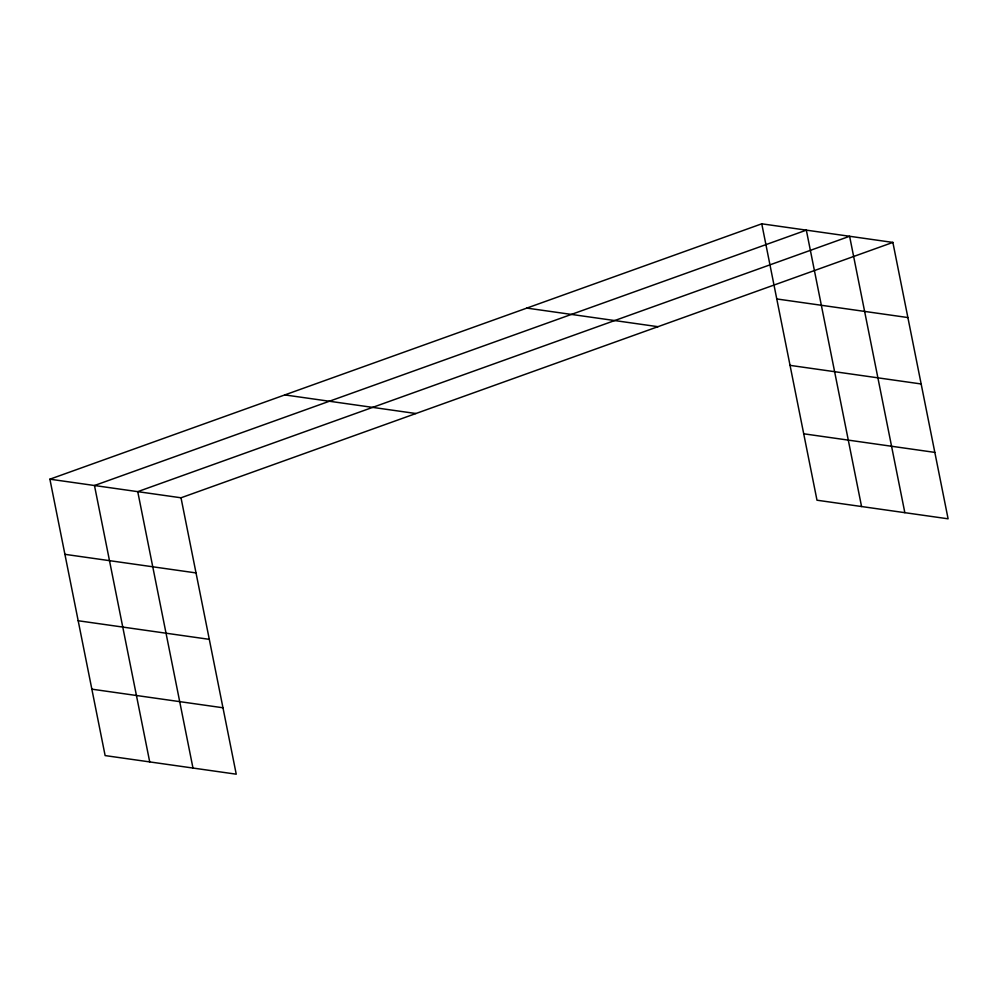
<?xml version="1.0" encoding="UTF-8"?>
<svg xmlns="http://www.w3.org/2000/svg" width="998" height="998" viewBox="0 0 998 998"><rect width="100%" height="100%" fill="white"/><g stroke="black" fill="none" stroke-linecap="round" stroke-linejoin="round"><path stroke-width="1.5" d="M49.9 479.19L181.012 497.79L236.239 774.186L105.127 755.586L49.9 479.19L761.761 223.814L892.873 242.414L948.1 518.81L816.988 500.21L761.761 223.814M181.012 497.79L892.873 242.414M776.768 298.951L907.881 317.551M526.844 308.095L657.956 326.695M790.042 365.368L921.154 383.968M803.714 433.793L934.827 452.393M284.817 394.921L415.929 413.521M64.907 554.327L196.032 572.927M78.181 620.744L209.293 639.344M91.853 689.169L222.966 707.769M904.837 512.673L849.61 236.277L137.749 491.652L192.976 768.048M861.561 506.535L806.334 230.139L94.473 485.515L149.712 761.911"/></g></svg>
